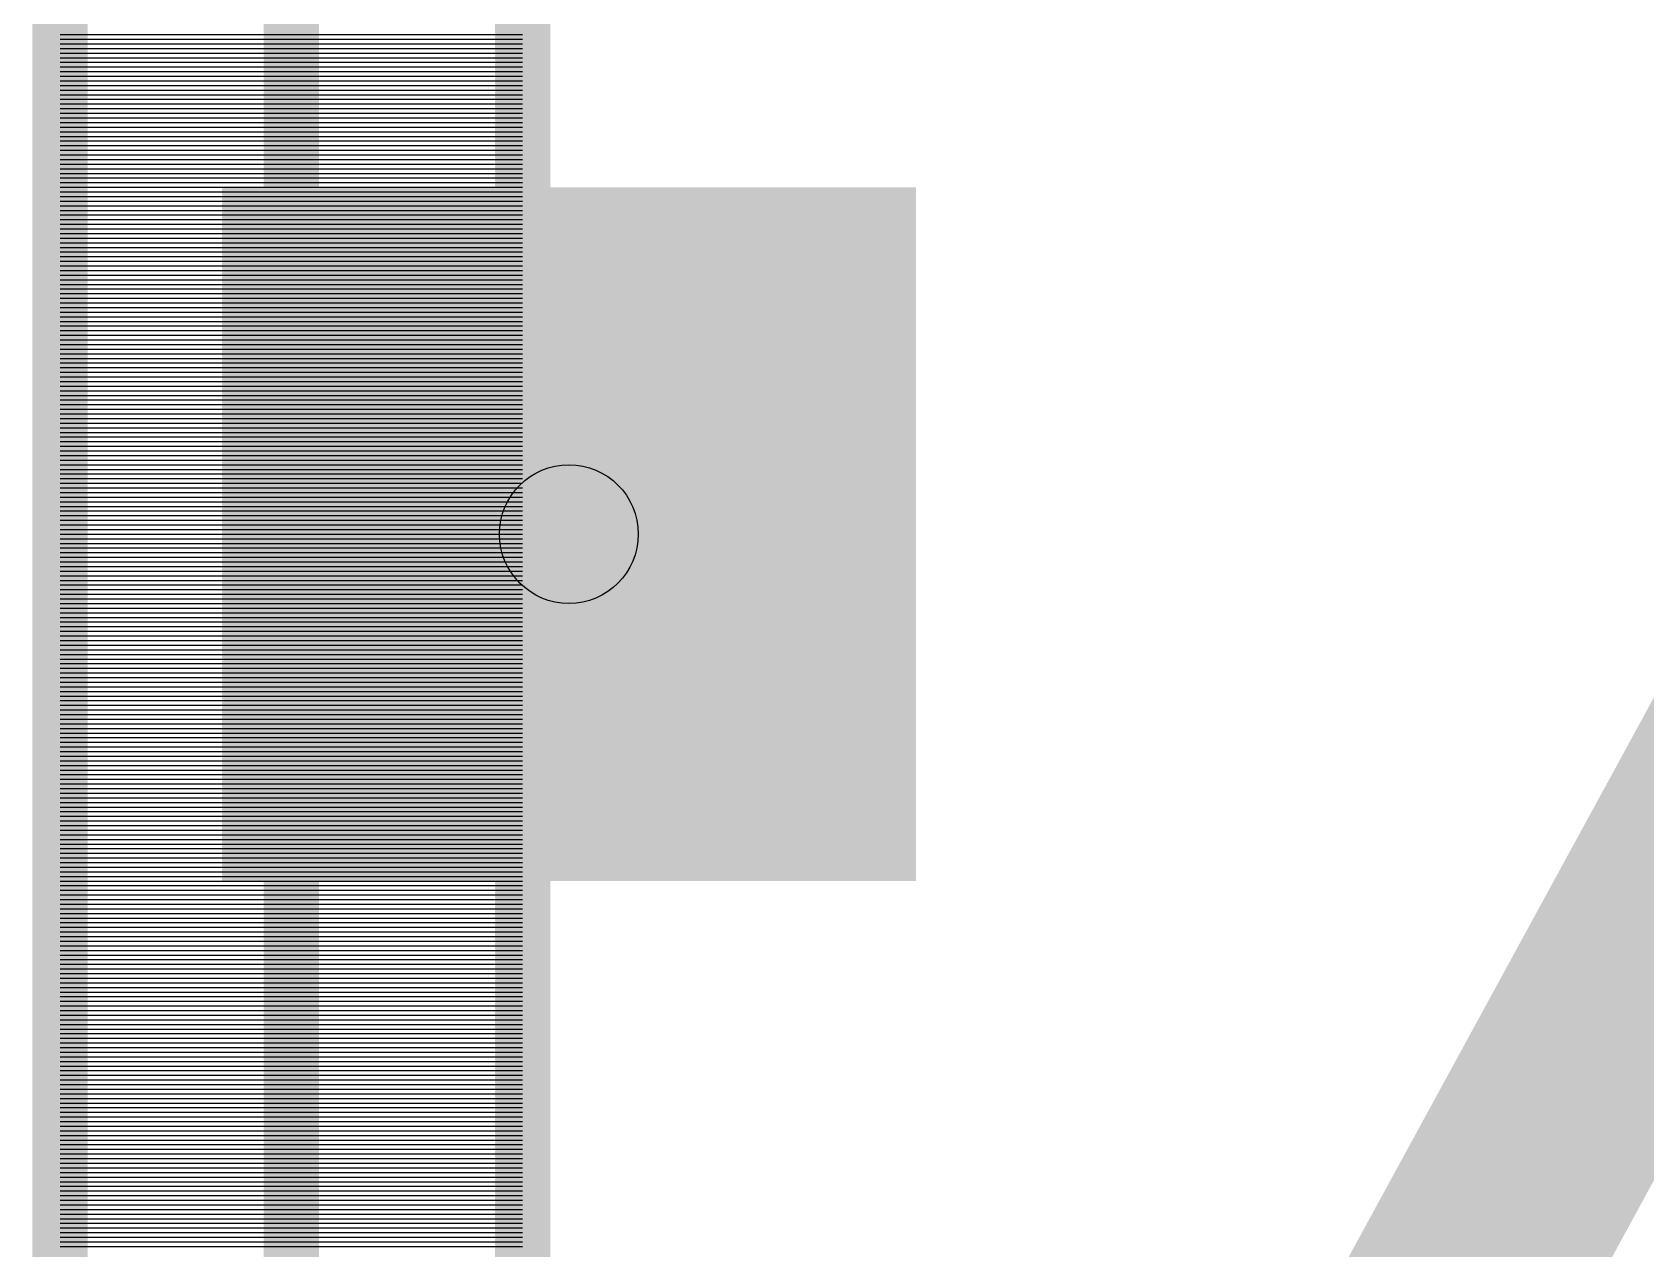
# Model space of a CAD drawing. Extents: x -1.81 to 0.88, y -1.38 to 1.44.
# Drawn here: x -1.806 to -1.4572, y -0.3815 to -0.1185 of the extents above; entities that cross this region are included whole.
import ezdxf

# ---------------------------------------------------------------- set-up
doc = ezdxf.new("R2010")
doc.units = 0
doc.layers.get('0').update_dxf_attribs({"linetype": 'CONTINUOUS'})

# ---------------------------------------------------------------- blocks, each defined once
blk = doc.blocks.new('RPAD')
blk.add_trace([(-0.5, -0.5), (-0.5, 0.5), (0.5, -0.5), (0.5, 0.5)])

msp = doc.modelspace()

# ---------------------------------------------------------------- linework, layer by layer
for points, const_width in [([(-1.8, -1.217), (-1.8, 1.307), (-1.75, 1.307), (-1.75, -1.217), (-1.8, -1.217)], 0.012), ([(-1.75, -1.167), (-1.75, 1.257), (-1.7, 1.257), (-1.7, -1.167), (-1.75, -1.167)], 0.012), ([(-1.375, -0.167), (-1.525, -0.442)], 0.05)]:
    msp.add_lwpolyline(points, dxfattribs=dict(const_width=const_width))
for points in [[(-1.8, -0.119), (-1.75, -0.119)], [(-1.8, -0.12), (-1.75, -0.12)], [(-1.8, -0.121), (-1.75, -0.121)], [(-1.8, -0.122), (-1.75, -0.122)], [(-1.75, -0.119), (-1.7, -0.119)], [(-1.75, -0.12), (-1.7, -0.12)], [(-1.75, -0.121), (-1.7, -0.121)], [(-1.75, -0.122), (-1.7, -0.122)], [(-1.8, -0.123), (-1.75, -0.123)], [(-1.8, -0.124), (-1.75, -0.124)], [(-1.8, -0.125), (-1.75, -0.125)], [(-1.75, -0.123), (-1.7, -0.123)], [(-1.75, -0.124), (-1.7, -0.124)], [(-1.75, -0.125), (-1.7, -0.125)], [(-1.8, -0.126), (-1.75, -0.126)], [(-1.8, -0.127), (-1.75, -0.127)], [(-1.8, -0.128), (-1.75, -0.128)], [(-1.8, -0.129), (-1.75, -0.129)], [(-1.75, -0.126), (-1.7, -0.126)], [(-1.75, -0.127), (-1.7, -0.127)], [(-1.75, -0.128), (-1.7, -0.128)], [(-1.75, -0.129), (-1.7, -0.129)], [(-1.8, -0.13), (-1.75, -0.13)], [(-1.8, -0.131), (-1.75, -0.131)], [(-1.8, -0.132), (-1.75, -0.132)], [(-1.75, -0.13), (-1.7, -0.13)], [(-1.75, -0.131), (-1.7, -0.131)], [(-1.75, -0.132), (-1.7, -0.132)], [(-1.8, -0.133), (-1.75, -0.133)], [(-1.8, -0.134), (-1.75, -0.134)], [(-1.8, -0.135), (-1.75, -0.135)], [(-1.8, -0.136), (-1.75, -0.136)], [(-1.75, -0.133), (-1.7, -0.133)], [(-1.75, -0.134), (-1.7, -0.134)], [(-1.75, -0.135), (-1.7, -0.135)], [(-1.75, -0.136), (-1.7, -0.136)], [(-1.8, -0.137), (-1.75, -0.137)], [(-1.8, -0.138), (-1.75, -0.138)], [(-1.8, -0.139), (-1.75, -0.139)], [(-1.75, -0.137), (-1.7, -0.137)], [(-1.75, -0.138), (-1.7, -0.138)], [(-1.75, -0.139), (-1.7, -0.139)], [(-1.8, -0.14), (-1.75, -0.14)], [(-1.8, -0.141), (-1.75, -0.141)], [(-1.8, -0.142), (-1.75, -0.142)], [(-1.75, -0.14), (-1.7, -0.14)], [(-1.75, -0.141), (-1.7, -0.141)], [(-1.75, -0.142), (-1.7, -0.142)], [(-1.8, -0.143), (-1.75, -0.143)], [(-1.8, -0.144), (-1.75, -0.144)], [(-1.8, -0.145), (-1.75, -0.145)], [(-1.8, -0.146), (-1.75, -0.146)], [(-1.75, -0.143), (-1.7, -0.143)], [(-1.75, -0.144), (-1.7, -0.144)], [(-1.75, -0.145), (-1.7, -0.145)], [(-1.75, -0.146), (-1.7, -0.146)], [(-1.8, -0.147), (-1.75, -0.147)], [(-1.8, -0.148), (-1.75, -0.148)], [(-1.8, -0.149), (-1.75, -0.149)], [(-1.75, -0.147), (-1.7, -0.147)], [(-1.75, -0.148), (-1.7, -0.148)], [(-1.75, -0.149), (-1.7, -0.149)], [(-1.8, -0.15), (-1.75, -0.15)], [(-1.8, -0.151), (-1.75, -0.151)], [(-1.8, -0.152), (-1.75, -0.152)], [(-1.8, -0.153), (-1.75, -0.153)], [(-1.75, -0.15), (-1.7, -0.15)], [(-1.75, -0.151), (-1.7, -0.151)], [(-1.75, -0.152), (-1.7, -0.152)], [(-1.75, -0.153), (-1.7, -0.153)], [(-1.8, -0.154), (-1.75, -0.154)], [(-1.8, -0.155), (-1.75, -0.155)], [(-1.8, -0.156), (-1.75, -0.156)], [(-1.75, -0.154), (-1.7, -0.154)], [(-1.75, -0.155), (-1.7, -0.155)], [(-1.75, -0.156), (-1.7, -0.156)], [(-1.8, -0.157), (-1.75, -0.157)], [(-1.8, -0.158), (-1.75, -0.158)], [(-1.8, -0.159), (-1.75, -0.159)], [(-1.8, -0.16), (-1.75, -0.16)], [(-1.75, -0.157), (-1.7, -0.157)], [(-1.75, -0.158), (-1.7, -0.158)], [(-1.75, -0.159), (-1.7, -0.159)], [(-1.75, -0.16), (-1.7, -0.16)], [(-1.8, -0.161), (-1.75, -0.161)], [(-1.8, -0.162), (-1.75, -0.162)], [(-1.8, -0.163), (-1.75, -0.163)], [(-1.75, -0.161), (-1.7, -0.161)], [(-1.75, -0.162), (-1.7, -0.162)], [(-1.75, -0.163), (-1.7, -0.163)], [(-1.8, -0.164), (-1.75, -0.164)], [(-1.8, -0.165), (-1.75, -0.165)], [(-1.8, -0.166), (-1.75, -0.166)], [(-1.8, -0.167), (-1.75, -0.167)], [(-1.75, -0.164), (-1.7, -0.164)], [(-1.75, -0.165), (-1.7, -0.165)], [(-1.75, -0.166), (-1.7, -0.166)], [(-1.75, -0.167), (-1.7, -0.167)], [(-1.8, -0.168), (-1.75, -0.168)], [(-1.8, -0.169), (-1.75, -0.169)], [(-1.8, -0.17), (-1.75, -0.17)], [(-1.75, -0.168), (-1.7, -0.168)], [(-1.75, -0.169), (-1.7, -0.169)], [(-1.75, -0.17), (-1.7, -0.17)], [(-1.8, -0.171), (-1.75, -0.171)], [(-1.8, -0.172), (-1.75, -0.172)], [(-1.8, -0.173), (-1.75, -0.173)], [(-1.8, -0.174), (-1.75, -0.174)], [(-1.75, -0.171), (-1.7, -0.171)], [(-1.75, -0.172), (-1.7, -0.172)], [(-1.75, -0.173), (-1.7, -0.173)], [(-1.75, -0.174), (-1.7, -0.174)], [(-1.8, -0.175), (-1.75, -0.175)], [(-1.8, -0.176), (-1.75, -0.176)], [(-1.8, -0.177), (-1.75, -0.177)], [(-1.75, -0.175), (-1.7, -0.175)], [(-1.75, -0.176), (-1.7, -0.176)], [(-1.75, -0.177), (-1.7, -0.177)], [(-1.8, -0.178), (-1.75, -0.178)], [(-1.8, -0.179), (-1.75, -0.179)], [(-1.8, -0.18), (-1.75, -0.18)], [(-1.8, -0.181), (-1.75, -0.181)], [(-1.75, -0.178), (-1.7, -0.178)], [(-1.75, -0.179), (-1.7, -0.179)], [(-1.75, -0.18), (-1.7, -0.18)], [(-1.75, -0.181), (-1.7, -0.181)], [(-1.8, -0.182), (-1.75, -0.182)], [(-1.8, -0.183), (-1.75, -0.183)], [(-1.8, -0.184), (-1.75, -0.184)], [(-1.75, -0.182), (-1.7, -0.182)], [(-1.75, -0.183), (-1.7, -0.183)], [(-1.75, -0.184), (-1.7, -0.184)], [(-1.8, -0.185), (-1.75, -0.185)], [(-1.8, -0.186), (-1.75, -0.186)], [(-1.8, -0.187), (-1.75, -0.187)], [(-1.8, -0.188), (-1.75, -0.188)], [(-1.75, -0.185), (-1.7, -0.185)], [(-1.75, -0.186), (-1.7, -0.186)], [(-1.75, -0.187), (-1.7, -0.187)], [(-1.75, -0.188), (-1.7, -0.188)], [(-1.8, -0.189), (-1.75, -0.189)], [(-1.8, -0.19), (-1.75, -0.19)], [(-1.8, -0.191), (-1.75, -0.191)], [(-1.75, -0.189), (-1.7, -0.189)], [(-1.75, -0.19), (-1.7, -0.19)], [(-1.75, -0.191), (-1.7, -0.191)], [(-1.8, -0.192), (-1.75, -0.192)], [(-1.8, -0.193), (-1.75, -0.193)], [(-1.8, -0.194), (-1.75, -0.194)], [(-1.8, -0.195), (-1.75, -0.195)], [(-1.75, -0.192), (-1.7, -0.192)], [(-1.75, -0.193), (-1.7, -0.193)], [(-1.75, -0.194), (-1.7, -0.194)], [(-1.75, -0.195), (-1.7, -0.195)], [(-1.8, -0.196), (-1.75, -0.196)], [(-1.8, -0.197), (-1.75, -0.197)], [(-1.8, -0.198), (-1.75, -0.198)], [(-1.75, -0.196), (-1.7, -0.196)], [(-1.75, -0.197), (-1.7, -0.197)], [(-1.75, -0.198), (-1.7, -0.198)], [(-1.8, -0.199), (-1.75, -0.199)], [(-1.8, -0.2), (-1.75, -0.2)], [(-1.8, -0.201), (-1.75, -0.201)], [(-1.8, -0.202), (-1.75, -0.202)], [(-1.75, -0.199), (-1.7, -0.199)], [(-1.75, -0.2), (-1.7, -0.2)], [(-1.75, -0.201), (-1.7, -0.201)], [(-1.75, -0.202), (-1.7, -0.202)], [(-1.8, -0.203), (-1.75, -0.203)], [(-1.8, -0.204), (-1.75, -0.204)], [(-1.8, -0.205), (-1.75, -0.205)], [(-1.75, -0.203), (-1.7, -0.203)], [(-1.75, -0.204), (-1.7, -0.204)], [(-1.75, -0.205), (-1.7, -0.205)], [(-1.8, -0.206), (-1.75, -0.206)], [(-1.8, -0.207), (-1.75, -0.207)], [(-1.8, -0.208), (-1.75, -0.208)], [(-1.8, -0.209), (-1.75, -0.209)], [(-1.75, -0.206), (-1.7, -0.206)], [(-1.75, -0.207), (-1.7, -0.207)], [(-1.75, -0.208), (-1.7, -0.208)], [(-1.75, -0.209), (-1.7, -0.209)], [(-1.8, -0.21), (-1.75, -0.21)], [(-1.8, -0.211), (-1.75, -0.211)], [(-1.8, -0.212), (-1.75, -0.212)], [(-1.75, -0.21), (-1.7, -0.21)], [(-1.75, -0.211), (-1.7, -0.211)], [(-1.75, -0.212), (-1.7, -0.212)], [(-1.8, -0.213), (-1.75, -0.213)], [(-1.8, -0.214), (-1.75, -0.214)], [(-1.8, -0.215), (-1.75, -0.215)], [(-1.8, -0.216), (-1.75, -0.216)], [(-1.75, -0.213), (-1.7, -0.213)], [(-1.75, -0.214), (-1.7, -0.214)], [(-1.75, -0.215), (-1.7, -0.215)], [(-1.75, -0.216), (-1.7, -0.216)], [(-1.8, -0.217), (-1.75, -0.217)], [(-1.8, -0.218), (-1.75, -0.218)], [(-1.8, -0.219), (-1.75, -0.219)], [(-1.75, -0.217), (-1.7, -0.217)], [(-1.75, -0.218), (-1.7, -0.218)], [(-1.75, -0.219), (-1.7, -0.219)], [(-1.8, -0.22), (-1.75, -0.22)], [(-1.8, -0.221), (-1.75, -0.221)], [(-1.8, -0.222), (-1.75, -0.222)], [(-1.8, -0.223), (-1.75, -0.223)], [(-1.75, -0.22), (-1.7, -0.22)], [(-1.75, -0.221), (-1.7, -0.221)], [(-1.75, -0.222), (-1.7, -0.222)], [(-1.75, -0.223), (-1.7, -0.223)], [(-1.8, -0.224), (-1.75, -0.224)], [(-1.8, -0.225), (-1.75, -0.225)], [(-1.8, -0.226), (-1.75, -0.226)], [(-1.75, -0.224), (-1.7, -0.224)], [(-1.75, -0.225), (-1.7, -0.225)], [(-1.75, -0.226), (-1.7, -0.226)], [(-1.8, -0.227), (-1.75, -0.227)], [(-1.8, -0.228), (-1.75, -0.228)], [(-1.8, -0.229), (-1.75, -0.229)], [(-1.8, -0.23), (-1.75, -0.23)], [(-1.75, -0.227), (-1.7, -0.227)], [(-1.75, -0.228), (-1.7, -0.228)], [(-1.75, -0.229), (-1.7, -0.229)], [(-1.75, -0.23), (-1.7, -0.23)], [(-1.8, -0.231), (-1.75, -0.231)], [(-1.8, -0.232), (-1.75, -0.232)], [(-1.8, -0.233), (-1.75, -0.233)], [(-1.75, -0.231), (-1.7, -0.231)], [(-1.75, -0.232), (-1.7, -0.232)], [(-1.75, -0.233), (-1.7, -0.233)], [(-1.8, -0.234), (-1.75, -0.234)], [(-1.8, -0.235), (-1.75, -0.235)], [(-1.8, -0.236), (-1.75, -0.236)], [(-1.8, -0.237), (-1.75, -0.237)], [(-1.75, -0.234), (-1.7, -0.234)], [(-1.75, -0.235), (-1.7, -0.235)], [(-1.75, -0.236), (-1.7, -0.236)], [(-1.75, -0.237), (-1.7, -0.237)], [(-1.8, -0.238), (-1.75, -0.238)], [(-1.8, -0.239), (-1.75, -0.239)], [(-1.8, -0.24), (-1.75, -0.24)], [(-1.75, -0.238), (-1.7, -0.238)], [(-1.75, -0.239), (-1.7, -0.239)], [(-1.75, -0.24), (-1.7, -0.24)], [(-1.8, -0.241), (-1.75, -0.241)], [(-1.8, -0.242), (-1.75, -0.242)], [(-1.8, -0.243), (-1.75, -0.243)], [(-1.8, -0.244), (-1.75, -0.244)], [(-1.75, -0.241), (-1.7, -0.241)], [(-1.75, -0.242), (-1.7, -0.242)], [(-1.75, -0.243), (-1.7, -0.243)], [(-1.75, -0.244), (-1.7, -0.244)], [(-1.8, -0.245), (-1.75, -0.245)], [(-1.8, -0.246), (-1.75, -0.246)], [(-1.8, -0.247), (-1.75, -0.247)], [(-1.75, -0.245), (-1.7, -0.245)], [(-1.75, -0.246), (-1.7, -0.246)], [(-1.75, -0.247), (-1.7, -0.247)], [(-1.8, -0.248), (-1.75, -0.248)], [(-1.8, -0.249), (-1.75, -0.249)], [(-1.8, -0.25), (-1.75, -0.25)], [(-1.8, -0.251), (-1.75, -0.251)], [(-1.75, -0.248), (-1.7, -0.248)], [(-1.75, -0.249), (-1.7, -0.249)], [(-1.75, -0.25), (-1.7, -0.25)], [(-1.75, -0.251), (-1.7, -0.251)], [(-1.8, -0.252), (-1.75, -0.252)], [(-1.8, -0.253), (-1.75, -0.253)], [(-1.8, -0.254), (-1.75, -0.254)], [(-1.75, -0.252), (-1.7, -0.252)], [(-1.75, -0.253), (-1.7, -0.253)], [(-1.75, -0.254), (-1.7, -0.254)], [(-1.8, -0.255), (-1.75, -0.255)], [(-1.8, -0.256), (-1.75, -0.256)], [(-1.8, -0.257), (-1.75, -0.257)], [(-1.8, -0.258), (-1.75, -0.258)], [(-1.75, -0.255), (-1.7, -0.255)], [(-1.75, -0.256), (-1.7, -0.256)], [(-1.75, -0.257), (-1.7, -0.257)], [(-1.75, -0.258), (-1.7, -0.258)], [(-1.8, -0.259), (-1.75, -0.259)], [(-1.8, -0.26), (-1.75, -0.26)], [(-1.8, -0.261), (-1.75, -0.261)], [(-1.75, -0.259), (-1.7, -0.259)], [(-1.75, -0.26), (-1.7, -0.26)], [(-1.75, -0.261), (-1.7, -0.261)], [(-1.8, -0.262), (-1.75, -0.262)], [(-1.8, -0.263), (-1.75, -0.263)], [(-1.8, -0.264), (-1.75, -0.264)], [(-1.8, -0.265), (-1.75, -0.265)], [(-1.75, -0.262), (-1.7, -0.262)], [(-1.75, -0.263), (-1.7, -0.263)], [(-1.75, -0.264), (-1.7, -0.264)], [(-1.75, -0.265), (-1.7, -0.265)], [(-1.8, -0.266), (-1.75, -0.266)], [(-1.8, -0.267), (-1.75, -0.267)], [(-1.8, -0.268), (-1.75, -0.268)], [(-1.75, -0.266), (-1.7, -0.266)], [(-1.75, -0.267), (-1.7, -0.267)], [(-1.75, -0.268), (-1.7, -0.268)], [(-1.8, -0.269), (-1.75, -0.269)], [(-1.8, -0.27), (-1.75, -0.27)], [(-1.8, -0.271), (-1.75, -0.271)], [(-1.8, -0.272), (-1.75, -0.272)], [(-1.75, -0.269), (-1.7, -0.269)], [(-1.75, -0.27), (-1.7, -0.27)], [(-1.75, -0.271), (-1.7, -0.271)], [(-1.75, -0.272), (-1.7, -0.272)], [(-1.8, -0.273), (-1.75, -0.273)], [(-1.8, -0.274), (-1.75, -0.274)], [(-1.8, -0.275), (-1.75, -0.275)], [(-1.75, -0.273), (-1.7, -0.273)], [(-1.75, -0.274), (-1.7, -0.274)], [(-1.75, -0.275), (-1.7, -0.275)], [(-1.8, -0.276), (-1.75, -0.276)], [(-1.8, -0.277), (-1.75, -0.277)], [(-1.8, -0.278), (-1.75, -0.278)], [(-1.8, -0.279), (-1.75, -0.279)], [(-1.75, -0.276), (-1.7, -0.276)], [(-1.75, -0.277), (-1.7, -0.277)], [(-1.75, -0.278), (-1.7, -0.278)], [(-1.75, -0.279), (-1.7, -0.279)], [(-1.8, -0.28), (-1.75, -0.28)], [(-1.8, -0.281), (-1.75, -0.281)], [(-1.8, -0.282), (-1.75, -0.282)], [(-1.75, -0.28), (-1.7, -0.28)], [(-1.75, -0.281), (-1.7, -0.281)], [(-1.75, -0.282), (-1.7, -0.282)], [(-1.8, -0.283), (-1.75, -0.283)], [(-1.8, -0.284), (-1.75, -0.284)], [(-1.8, -0.285), (-1.75, -0.285)], [(-1.75, -0.283), (-1.7, -0.283)], [(-1.75, -0.284), (-1.7, -0.284)], [(-1.75, -0.285), (-1.7, -0.285)], [(-1.8, -0.286), (-1.75, -0.286)], [(-1.8, -0.287), (-1.75, -0.287)], [(-1.8, -0.288), (-1.75, -0.288)], [(-1.8, -0.289), (-1.75, -0.289)], [(-1.75, -0.286), (-1.7, -0.286)], [(-1.75, -0.287), (-1.7, -0.287)], [(-1.75, -0.288), (-1.7, -0.288)], [(-1.75, -0.289), (-1.7, -0.289)], [(-1.8, -0.29), (-1.75, -0.29)], [(-1.8, -0.291), (-1.75, -0.291)], [(-1.8, -0.292), (-1.75, -0.292)], [(-1.75, -0.29), (-1.7, -0.29)], [(-1.75, -0.291), (-1.7, -0.291)], [(-1.75, -0.292), (-1.7, -0.292)], [(-1.8, -0.293), (-1.75, -0.293)], [(-1.8, -0.294), (-1.75, -0.294)], [(-1.8, -0.295), (-1.75, -0.295)], [(-1.8, -0.296), (-1.75, -0.296)], [(-1.75, -0.293), (-1.7, -0.293)], [(-1.75, -0.294), (-1.7, -0.294)], [(-1.75, -0.295), (-1.7, -0.295)], [(-1.75, -0.296), (-1.7, -0.296)], [(-1.8, -0.297), (-1.75, -0.297)], [(-1.8, -0.298), (-1.75, -0.298)], [(-1.8, -0.299), (-1.75, -0.299)], [(-1.75, -0.297), (-1.7, -0.297)], [(-1.75, -0.298), (-1.7, -0.298)], [(-1.75, -0.299), (-1.7, -0.299)], [(-1.8, -0.3), (-1.75, -0.3)], [(-1.8, -0.301), (-1.75, -0.301)], [(-1.8, -0.302), (-1.75, -0.302)], [(-1.8, -0.303), (-1.75, -0.303)], [(-1.75, -0.3), (-1.7, -0.3)], [(-1.75, -0.301), (-1.7, -0.301)], [(-1.75, -0.302), (-1.7, -0.302)], [(-1.75, -0.303), (-1.7, -0.303)], [(-1.8, -0.304), (-1.75, -0.304)], [(-1.8, -0.305), (-1.75, -0.305)], [(-1.8, -0.306), (-1.75, -0.306)], [(-1.75, -0.304), (-1.7, -0.304)], [(-1.75, -0.305), (-1.7, -0.305)], [(-1.75, -0.306), (-1.7, -0.306)], [(-1.8, -0.307), (-1.75, -0.307)], [(-1.8, -0.308), (-1.75, -0.308)], [(-1.8, -0.309), (-1.75, -0.309)], [(-1.8, -0.31), (-1.75, -0.31)], [(-1.75, -0.307), (-1.7, -0.307)], [(-1.75, -0.308), (-1.7, -0.308)], [(-1.75, -0.309), (-1.7, -0.309)], [(-1.75, -0.31), (-1.7, -0.31)], [(-1.8, -0.311), (-1.75, -0.311)], [(-1.8, -0.312), (-1.75, -0.312)], [(-1.8, -0.313), (-1.75, -0.313)], [(-1.75, -0.311), (-1.7, -0.311)], [(-1.75, -0.312), (-1.7, -0.312)], [(-1.75, -0.313), (-1.7, -0.313)], [(-1.8, -0.314), (-1.75, -0.314)], [(-1.8, -0.315), (-1.75, -0.315)], [(-1.8, -0.316), (-1.75, -0.316)], [(-1.8, -0.317), (-1.75, -0.317)], [(-1.75, -0.314), (-1.7, -0.314)], [(-1.75, -0.315), (-1.7, -0.315)], [(-1.75, -0.316), (-1.7, -0.316)], [(-1.75, -0.317), (-1.7, -0.317)], [(-1.8, -0.318), (-1.75, -0.318)], [(-1.8, -0.319), (-1.75, -0.319)], [(-1.8, -0.32), (-1.75, -0.32)], [(-1.75, -0.318), (-1.7, -0.318)], [(-1.75, -0.319), (-1.7, -0.319)], [(-1.75, -0.32), (-1.7, -0.32)], [(-1.8, -0.321), (-1.75, -0.321)], [(-1.8, -0.322), (-1.75, -0.322)], [(-1.8, -0.323), (-1.75, -0.323)], [(-1.8, -0.324), (-1.75, -0.324)], [(-1.75, -0.321), (-1.7, -0.321)], [(-1.75, -0.322), (-1.7, -0.322)], [(-1.75, -0.323), (-1.7, -0.323)], [(-1.75, -0.324), (-1.7, -0.324)], [(-1.8, -0.325), (-1.75, -0.325)], [(-1.8, -0.326), (-1.75, -0.326)], [(-1.8, -0.327), (-1.75, -0.327)], [(-1.75, -0.325), (-1.7, -0.325)], [(-1.75, -0.326), (-1.7, -0.326)], [(-1.75, -0.327), (-1.7, -0.327)], [(-1.8, -0.328), (-1.75, -0.328)], [(-1.8, -0.329), (-1.75, -0.329)], [(-1.8, -0.33), (-1.75, -0.33)], [(-1.8, -0.331), (-1.75, -0.331)], [(-1.75, -0.328), (-1.7, -0.328)], [(-1.75, -0.329), (-1.7, -0.329)], [(-1.75, -0.33), (-1.7, -0.33)], [(-1.75, -0.331), (-1.7, -0.331)], [(-1.8, -0.332), (-1.75, -0.332)], [(-1.8, -0.333), (-1.75, -0.333)], [(-1.8, -0.334), (-1.75, -0.334)], [(-1.75, -0.332), (-1.7, -0.332)], [(-1.75, -0.333), (-1.7, -0.333)], [(-1.75, -0.334), (-1.7, -0.334)], [(-1.8, -0.335), (-1.75, -0.335)], [(-1.8, -0.336), (-1.75, -0.336)], [(-1.8, -0.337), (-1.75, -0.337)], [(-1.8, -0.338), (-1.75, -0.338)], [(-1.75, -0.335), (-1.7, -0.335)], [(-1.75, -0.336), (-1.7, -0.336)], [(-1.75, -0.337), (-1.7, -0.337)], [(-1.75, -0.338), (-1.7, -0.338)], [(-1.8, -0.339), (-1.75, -0.339)], [(-1.8, -0.34), (-1.75, -0.34)], [(-1.8, -0.341), (-1.75, -0.341)], [(-1.75, -0.339), (-1.7, -0.339)], [(-1.75, -0.34), (-1.7, -0.34)], [(-1.75, -0.341), (-1.7, -0.341)], [(-1.8, -0.342), (-1.75, -0.342)], [(-1.8, -0.343), (-1.75, -0.343)], [(-1.8, -0.344), (-1.75, -0.344)], [(-1.8, -0.345), (-1.75, -0.345)], [(-1.75, -0.342), (-1.7, -0.342)], [(-1.75, -0.343), (-1.7, -0.343)], [(-1.75, -0.344), (-1.7, -0.344)], [(-1.75, -0.345), (-1.7, -0.345)], [(-1.8, -0.346), (-1.75, -0.346)], [(-1.8, -0.347), (-1.75, -0.347)], [(-1.8, -0.348), (-1.75, -0.348)], [(-1.75, -0.346), (-1.7, -0.346)], [(-1.75, -0.347), (-1.7, -0.347)], [(-1.75, -0.348), (-1.7, -0.348)], [(-1.8, -0.349), (-1.75, -0.349)], [(-1.8, -0.35), (-1.75, -0.35)], [(-1.8, -0.351), (-1.75, -0.351)], [(-1.8, -0.352), (-1.75, -0.352)], [(-1.75, -0.349), (-1.7, -0.349)], [(-1.75, -0.35), (-1.7, -0.35)], [(-1.75, -0.351), (-1.7, -0.351)], [(-1.75, -0.352), (-1.7, -0.352)], [(-1.8, -0.353), (-1.75, -0.353)], [(-1.8, -0.354), (-1.75, -0.354)], [(-1.8, -0.355), (-1.75, -0.355)], [(-1.75, -0.353), (-1.7, -0.353)], [(-1.75, -0.354), (-1.7, -0.354)], [(-1.75, -0.355), (-1.7, -0.355)], [(-1.8, -0.356), (-1.75, -0.356)], [(-1.8, -0.357), (-1.75, -0.357)], [(-1.8, -0.358), (-1.75, -0.358)], [(-1.8, -0.359), (-1.75, -0.359)], [(-1.75, -0.356), (-1.7, -0.356)], [(-1.75, -0.357), (-1.7, -0.357)], [(-1.75, -0.358), (-1.7, -0.358)], [(-1.75, -0.359), (-1.7, -0.359)], [(-1.8, -0.36), (-1.75, -0.36)], [(-1.8, -0.361), (-1.75, -0.361)], [(-1.8, -0.362), (-1.75, -0.362)], [(-1.75, -0.36), (-1.7, -0.36)], [(-1.75, -0.361), (-1.7, -0.361)], [(-1.75, -0.362), (-1.7, -0.362)], [(-1.8, -0.363), (-1.75, -0.363)], [(-1.8, -0.364), (-1.75, -0.364)], [(-1.8, -0.365), (-1.75, -0.365)], [(-1.8, -0.366), (-1.75, -0.366)], [(-1.75, -0.363), (-1.7, -0.363)], [(-1.75, -0.364), (-1.7, -0.364)], [(-1.75, -0.365), (-1.7, -0.365)], [(-1.75, -0.366), (-1.7, -0.366)], [(-1.8, -0.367), (-1.75, -0.367)], [(-1.8, -0.368), (-1.75, -0.368)], [(-1.8, -0.369), (-1.75, -0.369)], [(-1.75, -0.367), (-1.7, -0.367)], [(-1.75, -0.368), (-1.7, -0.368)], [(-1.75, -0.369), (-1.7, -0.369)], [(-1.8, -0.37), (-1.75, -0.37)], [(-1.8, -0.371), (-1.75, -0.371)], [(-1.8, -0.372), (-1.75, -0.372)], [(-1.8, -0.373), (-1.75, -0.373)], [(-1.75, -0.37), (-1.7, -0.37)], [(-1.75, -0.371), (-1.7, -0.371)], [(-1.75, -0.372), (-1.7, -0.372)], [(-1.75, -0.373), (-1.7, -0.373)], [(-1.8, -0.374), (-1.75, -0.374)], [(-1.8, -0.375), (-1.75, -0.375)], [(-1.8, -0.376), (-1.75, -0.376)], [(-1.75, -0.374), (-1.7, -0.374)], [(-1.75, -0.375), (-1.7, -0.375)], [(-1.75, -0.376), (-1.7, -0.376)], [(-1.8, -0.377), (-1.75, -0.377)], [(-1.8, -0.378), (-1.75, -0.378)], [(-1.8, -0.379), (-1.75, -0.379)], [(-1.8, -0.38), (-1.75, -0.38)], [(-1.75, -0.377), (-1.7, -0.377)], [(-1.75, -0.378), (-1.7, -0.378)], [(-1.75, -0.379), (-1.7, -0.379)], [(-1.75, -0.38), (-1.7, -0.38)], [(-1.8, -0.381), (-1.75, -0.381)], [(-1.75, -0.381), (-1.7, -0.381)]]:
    msp.add_lwpolyline(points)
msp.add_circle((-1.69, -0.227), 0.015)

# ---------------------------------------------------------------- block references
at = {"xscale": 0.15, "yscale": 0.15}
msp.add_blockref('RPAD', (-1.69, -0.227), dxfattribs=at)

doc.saveas('drawing.dxf')
